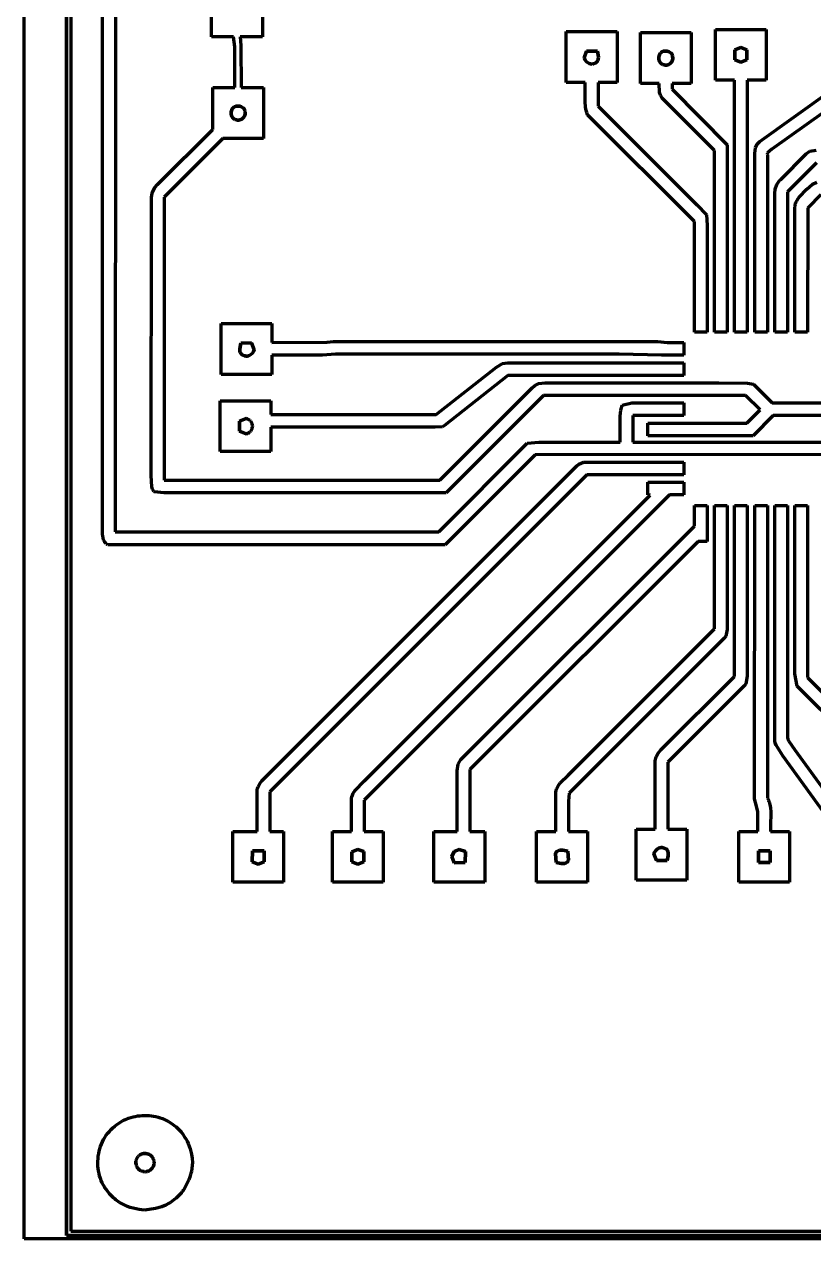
# Model space of a CAD drawing. Header units: millimetres. Extents: x 0 to 15.4, y 0 to 12.6.
# Drawn here: x 0 to 5.18, y 0 to 7.97 of the extents above; entities that cross this region are included whole.
import ezdxf

# ---------------------------------------------------------------- set-up
doc = ezdxf.new("R2010")
doc.units = ezdxf.units.MM
doc.layers.add('color#000000ff', color=7, linetype='CONTINUOUS', lineweight=100)
doc.layers.add('color#ffffffff', color=7, linetype='CONTINUOUS', lineweight=100)

msp = doc.modelspace()

# ---------------------------------------------------------------- linework, layer by layer
at = {"layer": 'color#000000ff'}
for p, q in [((0.2778, 0.0209), (0.2778, 12.5902)), ((0.3055, 12.5625), (0.3055, 0.0486)), ((0.5139, 4.6233), (0.5138, 10.5571)), ((0.5973, 10.5488), (0.5972, 4.6389)), ((1.2292, 7.8889), (1.2292, 8.2222)), ((1.5625, 8.2222), (1.5625, 7.8889)), ((3.5556, 7.9236), (3.8889, 7.9236)), ((3.5556, 7.5903), (3.5556, 7.9236)), ((3.8889, 7.9236), (3.8889, 7.5903)), ((4.0417, 7.9167), (4.375, 7.9167)), ((4.0417, 7.5833), (4.0417, 7.9167)), ((4.375, 7.9167), (4.375, 7.5833)), ((4.5347, 7.9375), (4.868, 7.9375)), ((4.5347, 7.6042), (4.5347, 7.9375)), ((4.868, 7.9375), (4.8681, 7.6042)), ((1.373, 7.8889), (1.2292, 7.8889)), ((1.3807, 7.824), (1.373, 7.8889)), ((1.382, 7.5555), (1.3807, 7.824)), ((1.5625, 7.8889), (1.4152, 7.8888)), ((1.4152, 7.8888), (1.421, 7.8316)), ((1.421, 7.8316), (1.4236, 7.5555)), ((4.7008, 7.8189), (4.662, 7.8043)), ((4.7406, 7.8047), (4.7008, 7.8189)), ((3.6888, 7.7961), (3.6721, 7.7523)), ((3.6721, 7.7523), (3.6744, 7.7462)), ((3.6744, 7.7462), (3.6805, 7.7349)), ((3.6805, 7.7349), (3.6887, 7.7252)), ((3.76, 7.7944), (3.6888, 7.7961)), ((3.7668, 7.7546), (3.76, 7.7944)), ((3.7605, 7.7286), (3.7632, 7.7338)), ((3.7632, 7.7338), (3.7658, 7.7423)), ((3.7658, 7.7423), (3.7668, 7.7546)), ((4.1627, 7.7567), (4.1624, 7.7491)), ((4.1624, 7.7491), (4.163, 7.7416)), ((4.1642, 7.7641), (4.1627, 7.7567)), ((4.163, 7.7416), (4.1647, 7.7343)), ((4.1666, 7.7712), (4.1642, 7.7641)), ((4.1647, 7.7343), (4.1674, 7.7274)), ((4.1701, 7.7778), (4.1666, 7.7712)), ((4.1722, 7.7808), (4.1701, 7.7778)), ((4.1746, 7.7836), (4.1722, 7.7808)), ((4.1773, 7.7862), (4.1746, 7.7836)), ((4.1802, 7.7885), (4.1773, 7.7862)), ((4.1834, 7.7906), (4.1802, 7.7885)), ((4.1945, 7.7945), (4.1834, 7.7906)), ((4.2065, 7.7959), (4.1945, 7.7945)), ((4.2186, 7.7949), (4.2065, 7.7959)), ((4.23, 7.7914), (4.2186, 7.7949)), ((4.2375, 7.7871), (4.23, 7.7914)), ((4.244, 7.7814), (4.2375, 7.7871)), ((4.2474, 7.7768), (4.244, 7.7814)), ((4.2501, 7.7715), (4.2474, 7.7768)), ((4.252, 7.7656), (4.2501, 7.7715)), ((4.2514, 7.7321), (4.2536, 7.7384)), ((4.2525, 7.7624), (4.252, 7.7656)), ((4.2536, 7.7589), (4.2525, 7.7624)), ((4.2547, 7.7519), (4.2536, 7.7589)), ((4.2536, 7.7384), (4.2547, 7.7451)), ((4.2547, 7.7451), (4.2547, 7.7519)), ((4.662, 7.8043), (4.6621, 7.7372)), ((4.6621, 7.7372), (4.7012, 7.7227)), ((4.7012, 7.7227), (4.7407, 7.7371)), ((4.7407, 7.7371), (4.7406, 7.8047)), ((3.6887, 7.7252), (3.6985, 7.7176)), ((3.6985, 7.7176), (3.7066, 7.7135)), ((3.7066, 7.7135), (3.7154, 7.7111)), ((3.7154, 7.7111), (3.7246, 7.7105)), ((3.7246, 7.7105), (3.7309, 7.7111)), ((3.7309, 7.7111), (3.7372, 7.7127)), ((3.7372, 7.7127), (3.7437, 7.7154)), ((3.7437, 7.7154), (3.7469, 7.7167)), ((3.7469, 7.7167), (3.7498, 7.7183)), ((3.7498, 7.7183), (3.7525, 7.72)), ((3.7525, 7.72), (3.757, 7.724)), ((3.757, 7.724), (3.7605, 7.7286)), ((4.1674, 7.7274), (4.171, 7.7212)), ((4.171, 7.7212), (4.1733, 7.7183)), ((4.1733, 7.7183), (4.1757, 7.7157)), ((4.1757, 7.7157), (4.1784, 7.7133)), ((4.1784, 7.7133), (4.1814, 7.7112)), ((4.1814, 7.7112), (4.1846, 7.7094)), ((4.1846, 7.7094), (4.188, 7.7078)), ((4.188, 7.7078), (4.1917, 7.7067)), ((4.1917, 7.7067), (4.1956, 7.7059)), ((4.1956, 7.7059), (4.1991, 7.7048)), ((4.1991, 7.7048), (4.2026, 7.7041)), ((4.2026, 7.7041), (4.2096, 7.7035)), ((4.2096, 7.7035), (4.2163, 7.704)), ((4.2163, 7.704), (4.2229, 7.7056)), ((4.2229, 7.7056), (4.229, 7.7082)), ((4.229, 7.7082), (4.2348, 7.7116)), ((4.2348, 7.7116), (4.24, 7.7158)), ((4.24, 7.7158), (4.2445, 7.7207)), ((4.2445, 7.7207), (4.2484, 7.7261)), ((4.2484, 7.7261), (4.2514, 7.7321)), ((3.6806, 7.5903), (3.5556, 7.5903)), ((3.6797, 7.4646), (3.6806, 7.5903)), ((3.8889, 7.5903), (3.7639, 7.5903)), ((3.7639, 7.5903), (3.7639, 7.4342)), ((4.1659, 7.5833), (4.0417, 7.5833)), ((4.1682, 7.5239), (4.1659, 7.5833)), ((4.375, 7.5833), (4.25, 7.5833)), ((4.25, 7.5833), (4.25, 7.5453)), ((4.6598, 7.6042), (4.5347, 7.6042)), ((4.6597, 5.9514), (4.6598, 7.6042)), ((4.8681, 7.6042), (4.743, 7.6042)), ((4.743, 7.6042), (4.743, 5.9514)), ((1.2361, 7.2814), (1.2361, 7.5556)), ((1.2361, 7.5556), (1.382, 7.5555)), ((1.4236, 7.5555), (1.5694, 7.5556)), ((1.5694, 7.5556), (1.5694, 7.2222)), ((4.1731, 7.5064), (4.1682, 7.5239)), ((4.1779, 7.4966), (4.1731, 7.5064)), ((4.1844, 7.4874), (4.1779, 7.4966)), ((4.25, 7.5453), (4.6111, 7.1806)), ((4.8247, 7.2019), (5.2859, 7.5322)), ((1.3646, 7.4168), (1.3611, 7.4102)), ((1.3668, 7.4198), (1.3646, 7.4168)), ((1.3692, 7.4226), (1.3668, 7.4198)), ((1.3718, 7.4251), (1.3692, 7.4226)), ((1.3748, 7.4275), (1.3718, 7.4251)), ((1.378, 7.4295), (1.3748, 7.4275)), ((1.3891, 7.4334), (1.378, 7.4295)), ((1.401, 7.4348), (1.3891, 7.4334)), ((1.413, 7.4338), (1.401, 7.4348)), ((1.4244, 7.4303), (1.413, 7.4338)), ((1.4319, 7.426), (1.4244, 7.4303)), ((1.4384, 7.4203), (1.4319, 7.426)), ((1.4418, 7.4157), (1.4384, 7.4203)), ((1.4445, 7.4105), (1.4418, 7.4157)), ((3.6825, 7.428), (3.6797, 7.4646)), ((3.6864, 7.4064), (3.6825, 7.428)), ((3.7639, 7.4342), (4.4122, 6.7862)), ((4.1897, 7.4816), (4.1844, 7.4874)), ((4.5278, 7.1427), (4.1897, 7.4816)), ((1.3572, 7.3958), (1.3568, 7.3882)), ((1.3568, 7.3882), (1.3575, 7.3807)), ((1.3587, 7.4032), (1.3572, 7.3958)), ((1.3575, 7.3807), (1.3591, 7.3734)), ((1.3611, 7.4102), (1.3587, 7.4032)), ((1.3591, 7.3734), (1.3617, 7.3665)), ((1.3617, 7.3665), (1.3654, 7.3602)), ((1.3654, 7.3602), (1.3676, 7.3574)), ((1.3676, 7.3574), (1.37, 7.3547)), ((1.37, 7.3547), (1.3727, 7.3523)), ((1.3727, 7.3523), (1.3756, 7.3502)), ((1.3756, 7.3502), (1.3788, 7.3484)), ((1.3788, 7.3484), (1.3822, 7.3469)), ((1.3822, 7.3469), (1.3859, 7.3457)), ((1.3859, 7.3457), (1.3898, 7.3448)), ((1.3898, 7.3448), (1.3933, 7.3437)), ((1.3933, 7.3437), (1.3968, 7.343)), ((1.3968, 7.343), (1.4003, 7.3425)), ((1.4003, 7.3425), (1.4072, 7.3425)), ((1.4072, 7.3425), (1.4139, 7.3435)), ((1.4139, 7.3435), (1.4203, 7.3456)), ((1.4203, 7.3456), (1.4263, 7.3486)), ((1.4263, 7.3486), (1.4318, 7.3524)), ((1.4318, 7.3524), (1.4368, 7.357)), ((1.4368, 7.357), (1.441, 7.3622)), ((1.441, 7.3622), (1.4445, 7.3679)), ((1.4464, 7.4046), (1.4445, 7.4105)), ((1.4445, 7.3679), (1.4471, 7.3741)), ((1.4469, 7.4015), (1.4464, 7.4046)), ((1.448, 7.3979), (1.4469, 7.4015)), ((1.4471, 7.3741), (1.4487, 7.3807)), ((1.4487, 7.3944), (1.448, 7.3979)), ((1.4493, 7.3875), (1.4487, 7.3944)), ((1.4487, 7.3807), (1.4493, 7.3875)), ((3.6901, 7.3921), (3.6864, 7.4064)), ((3.6948, 7.378), (3.6901, 7.3921)), ((4.3961, 6.6769), (3.6948, 7.378)), ((5.2445, 7.3951), (4.904, 7.1521)), ((0.8729, 6.9189), (1.2361, 7.2814)), ((1.3017, 7.2222), (0.9166, 6.8371)), ((1.5694, 7.2222), (1.3017, 7.2222)), ((4.6111, 7.1806), (4.6111, 5.9514)), ((4.796, 7.1616), (4.8079, 7.1854)), ((4.8079, 7.1854), (4.8223, 7.2002)), ((4.8223, 7.2002), (4.8247, 7.2019)), ((4.5278, 5.9514), (4.5278, 7.1427)), ((4.7916, 7.1264), (4.796, 7.1616)), ((4.7917, 5.9514), (4.7916, 7.1264)), ((4.8762, 7.1269), (4.8745, 7.12)), ((4.8745, 7.12), (4.8749, 7.1141)), ((4.8749, 7.1141), (4.8753, 7.1119)), ((4.8753, 7.1119), (4.875, 5.9514)), ((4.904, 7.1521), (4.8762, 7.1269)), ((4.9627, 6.953), (5.1298, 7.1202)), ((5.1298, 7.1202), (5.1534, 7.1381)), ((5.1534, 7.1381), (5.1946, 7.1459)), ((5.1981, 7.0628), (5.0066, 6.8714)), ((4.9367, 6.9197), (4.9551, 6.9456)), ((4.9551, 6.9456), (4.9627, 6.953)), ((0.8334, 6.8346), (0.8378, 6.8638)), ((0.8378, 6.8638), (0.8554, 6.8992)), ((0.8554, 6.8992), (0.8729, 6.9189)), ((4.9235, 6.8615), (4.9259, 6.8898)), ((4.9236, 5.9514), (4.9235, 6.8615)), ((4.9259, 6.8898), (4.9367, 6.9197)), ((5.0066, 6.8714), (5.0069, 5.9514)), ((5.0833, 6.8365), (5.1342, 6.8882)), ((5.1342, 6.8882), (5.1509, 6.9048)), ((5.1509, 6.9048), (5.1705, 6.9215)), ((5.1705, 6.9215), (5.1998, 6.9341)), ((0.8332, 5.0134), (0.8334, 6.8346)), ((0.9166, 6.8371), (0.9167, 4.9791)), ((4.4122, 6.7862), (4.4746, 6.7201)), ((5.0558, 6.7723), (5.0565, 6.7784)), ((5.0565, 6.7784), (5.0574, 6.7844)), ((5.0574, 6.7844), (5.0588, 6.7902)), ((5.0588, 6.7902), (5.0604, 6.7959)), ((5.0604, 6.7959), (5.0624, 6.8014)), ((5.0624, 6.8014), (5.0672, 6.812)), ((5.0672, 6.812), (5.073, 6.8221)), ((5.073, 6.8221), (5.0833, 6.8365)), ((5.2261, 6.8545), (5.1401, 6.7657)), ((4.4746, 6.7201), (4.4794, 6.6522)), ((5.0556, 6.766), (5.0558, 6.7723)), ((5.0556, 5.9514), (5.0556, 6.766)), ((5.1401, 6.7657), (5.1389, 5.9514)), ((4.3959, 5.9514), (4.3961, 6.6769)), ((4.4794, 6.6522), (4.4791, 5.9514)), ((1.2917, 6.0069), (1.625, 6.0069)), ((1.2917, 5.6736), (1.2917, 6.0069)), ((1.625, 6.0069), (1.625, 5.8819)), ((4.4791, 5.9514), (4.3959, 5.9514)), ((4.6111, 5.9514), (4.5278, 5.9514)), ((4.743, 5.9514), (4.6597, 5.9514)), ((4.875, 5.9514), (4.7917, 5.9514)), ((5.0069, 5.9514), (4.9236, 5.9514)), ((5.1389, 5.9514), (5.0556, 5.9514)), ((1.4208, 5.878), (1.4137, 5.8415)), ((1.4137, 5.8415), (1.4146, 5.826)), ((1.4146, 5.826), (1.4171, 5.8175)), ((1.4916, 5.8796), (1.4208, 5.878)), ((1.5084, 5.8356), (1.4916, 5.8796)), ((1.4961, 5.813), (1.5033, 5.8236)), ((1.5033, 5.8236), (1.5084, 5.8356)), ((1.625, 5.8819), (1.9861, 5.8855)), ((1.9861, 5.8855), (2.0276, 5.8888)), ((2.0276, 5.8888), (4.1536, 5.8891)), ((4.1536, 5.8891), (4.2178, 5.8834)), ((4.2178, 5.8834), (4.3264, 5.8817)), ((4.3264, 5.8817), (4.3264, 5.7986)), ((1.4171, 5.8175), (1.4198, 5.8123)), ((1.4198, 5.8123), (1.4233, 5.8077)), ((1.4233, 5.8077), (1.4277, 5.8037)), ((1.4277, 5.8037), (1.4304, 5.8019)), ((1.4304, 5.8019), (1.4333, 5.8003)), ((1.4333, 5.8003), (1.4365, 5.799)), ((1.4365, 5.799), (1.4429, 5.7962)), ((1.4429, 5.7962), (1.4492, 5.7945)), ((1.4492, 5.7945), (1.4555, 5.7938)), ((1.4555, 5.7938), (1.4617, 5.7939)), ((1.4617, 5.7939), (1.4707, 5.7957)), ((1.4707, 5.7957), (1.4792, 5.7993)), ((1.4792, 5.7993), (1.487, 5.8043)), ((1.487, 5.8043), (1.4961, 5.813)), ((1.9558, 5.7998), (1.625, 5.7986)), ((1.625, 5.7986), (1.625, 5.6736)), ((2.0419, 5.8053), (1.9558, 5.7998)), ((3.9027, 5.8055), (2.0419, 5.8053)), ((3.0985, 5.7206), (3.1371, 5.7442)), ((3.1371, 5.7442), (3.1728, 5.7503)), ((3.1728, 5.7503), (3.179, 5.75)), ((3.179, 5.75), (4.3264, 5.75)), ((4.1802, 5.799), (3.9027, 5.8055)), ((4.3264, 5.7986), (4.1802, 5.799)), ((4.3264, 5.75), (4.3264, 5.6667)), ((1.625, 5.6736), (1.2917, 5.6736)), ((2.7029, 5.4093), (3.0985, 5.7206)), ((3.1721, 5.6667), (2.756, 5.3374)), ((4.3264, 5.6667), (3.1721, 5.6667)), ((2.7257, 4.9792), (3.3321, 5.5858)), ((3.3321, 5.5858), (3.3491, 5.6009)), ((3.3491, 5.6009), (3.3751, 5.6131)), ((3.3751, 5.6131), (3.4168, 5.6181)), ((3.4168, 5.6181), (4.5563, 5.618)), ((4.5563, 5.618), (4.7444, 5.6158)), ((4.7444, 5.6158), (4.7833, 5.6103)), ((4.7833, 5.6103), (4.9064, 5.4861)), ((3.4064, 5.535), (2.7672, 4.8958)), ((4.7325, 5.535), (3.4064, 5.535)), ((4.8267, 5.4411), (4.7325, 5.535)), ((1.2848, 5.5), (1.618, 5.5001)), ((1.2848, 5.1667), (1.2848, 5.5)), ((1.618, 5.5001), (1.618, 5.4097)), ((3.9092, 5.3972), (3.9115, 5.4221)), ((3.9115, 5.4221), (3.9141, 5.4386)), ((3.9141, 5.4386), (3.9177, 5.4549)), ((3.9177, 5.4549), (3.9225, 5.471)), ((3.9225, 5.471), (3.9848, 5.4861)), ((3.9848, 5.4861), (4.3264, 5.4861)), ((4.3264, 5.4861), (4.3264, 5.4028)), ((4.7396, 5.3542), (4.8267, 5.4411)), ((4.9064, 5.4861), (5.7083, 5.4861)), ((1.4122, 5.3668), (1.4121, 5.3)), ((1.4562, 5.3834), (1.4122, 5.3668)), ((1.4616, 5.382), (1.4562, 5.3834)), ((1.4666, 5.3802), (1.4616, 5.382)), ((1.4712, 5.3779), (1.4666, 5.3802)), ((1.4754, 5.3753), (1.4712, 5.3779)), ((1.4792, 5.3723), (1.4754, 5.3753)), ((1.4826, 5.3691), (1.4792, 5.3723)), ((1.4857, 5.3655), (1.4826, 5.3691)), ((1.4884, 5.3617), (1.4857, 5.3655)), ((1.4907, 5.3577), (1.4884, 5.3617)), ((1.4926, 5.3535), (1.4907, 5.3577)), ((1.4941, 5.3492), (1.4926, 5.3535)), ((1.4953, 5.3447), (1.4941, 5.3492)), ((1.496, 5.3402), (1.4953, 5.3447)), ((1.618, 5.4097), (2.7029, 5.4093)), ((3.9088, 5.3384), (3.9092, 5.3972)), ((4.3264, 5.4028), (3.993, 5.4028)), ((3.993, 5.4028), (3.993, 5.2291)), ((4.0903, 5.3541), (4.7396, 5.3542)), ((4.0903, 5.2709), (4.0903, 5.3541)), ((4.9129, 5.4028), (4.7811, 5.2708)), ((5.7083, 5.4028), (4.9129, 5.4028)), ((1.4121, 5.3), (1.4561, 5.2833)), ((1.4561, 5.2833), (1.4614, 5.2846)), ((1.4614, 5.2846), (1.4664, 5.2865)), ((1.4664, 5.2865), (1.471, 5.2887)), ((1.471, 5.2887), (1.4753, 5.2913)), ((1.4753, 5.2913), (1.4791, 5.2943)), ((1.4791, 5.2943), (1.4825, 5.2975)), ((1.4825, 5.2975), (1.4856, 5.3011)), ((1.4856, 5.3011), (1.4883, 5.3049)), ((1.4883, 5.3049), (1.4906, 5.3089)), ((1.4906, 5.3089), (1.4925, 5.3131)), ((1.4925, 5.3131), (1.4941, 5.3174)), ((1.4941, 5.3174), (1.4952, 5.3219)), ((1.4952, 5.3219), (1.496, 5.3264)), ((1.4964, 5.3356), (1.496, 5.3402)), ((1.496, 5.3264), (1.4964, 5.331)), ((1.4964, 5.331), (1.4964, 5.3356)), ((2.6953, 5.3261), (1.618, 5.3264)), ((1.618, 5.3264), (1.618, 5.1667)), ((2.7428, 5.3299), (2.6953, 5.3261)), ((2.756, 5.3374), (2.7428, 5.3299)), ((3.9097, 5.2291), (3.9088, 5.3384)), ((4.7811, 5.2708), (4.0903, 5.2709)), ((2.7186, 4.6389), (3.2998, 5.2215)), ((3.2998, 5.2215), (3.3747, 5.2294)), ((3.3747, 5.2294), (3.9097, 5.2291)), ((3.993, 5.2291), (5.2675, 5.2292)), ((1.618, 5.1667), (1.2848, 5.1667)), ((3.3509, 5.1462), (2.7603, 4.5556)), ((5.3014, 5.147), (3.3509, 5.1462)), ((1.6163, 3.0646), (3.6239, 5.0722)), ((3.6239, 5.0722), (3.6376, 5.0847)), ((3.6376, 5.0847), (3.6693, 5.0962)), ((3.6693, 5.0962), (3.6931, 5.0973)), ((3.6931, 5.0973), (4.3264, 5.0972)), ((4.3264, 5.0972), (4.3264, 5.0139)), ((0.8333, 5.0095), (0.8332, 5.0134)), ((0.8357, 4.9356), (0.8333, 5.0095)), ((0.9167, 4.9791), (2.7257, 4.9792)), ((3.6907, 5.0139), (1.6111, 2.9344)), ((4.3264, 5.0139), (3.6907, 5.0139)), ((4.0902, 4.8826), (4.0903, 4.9653)), ((4.0903, 4.9653), (4.3264, 4.9653)), ((4.3264, 4.9653), (4.3264, 4.882)), ((0.8403, 4.921), (0.8357, 4.9356)), ((0.8457, 4.9106), (0.8403, 4.921)), ((0.8504, 4.904), (0.8457, 4.9106)), ((0.8546, 4.9016), (0.8504, 4.904)), ((0.9169, 4.8956), (0.8546, 4.9016)), ((2.7672, 4.8958), (0.9169, 4.8956)), ((4.2324, 4.8819), (2.2292, 2.8787)), ((2.2311, 3.0053), (4.1071, 4.8812)), ((4.1071, 4.8812), (4.0902, 4.8826)), ((4.3264, 4.882), (4.2324, 4.8819)), ((4.3958, 4.6771), (4.3959, 4.8125)), ((4.3959, 4.8125), (4.4791, 4.8125)), ((4.4791, 4.8125), (4.4791, 4.5762)), ((4.5278, 4.8125), (4.6111, 4.8125)), ((4.5278, 4.0036), (4.5278, 4.8125)), ((4.6111, 4.8125), (4.6112, 3.9983)), ((4.6597, 4.8125), (4.743, 4.8125)), ((4.6597, 3.6908), (4.6597, 4.8125)), ((4.743, 4.8125), (4.7431, 3.6932)), ((4.7915, 2.9024), (4.7917, 4.8125)), ((4.7917, 4.8125), (4.875, 4.8125)), ((4.875, 4.8125), (4.8757, 2.8912)), ((4.9236, 4.8125), (5.0069, 4.8125)), ((4.9236, 3.2753), (4.9236, 4.8125)), ((5.0069, 4.8125), (5.0068, 3.3051)), ((5.0553, 3.7072), (5.0556, 4.8125)), ((5.0556, 4.8125), (5.1389, 4.8125)), ((5.1389, 4.8125), (5.1389, 3.6842)), ((0.5972, 4.6389), (2.7186, 4.6389)), ((2.8724, 3.154), (4.3958, 4.6771)), ((0.5146, 4.6133), (0.5139, 4.6233)), ((0.5202, 4.5885), (0.5146, 4.6133)), ((0.5262, 4.5753), (0.5202, 4.5885)), ((0.5321, 4.5668), (0.5262, 4.5753)), ((0.5367, 4.5621), (0.5321, 4.5668)), ((0.5419, 4.5583), (0.5367, 4.5621)), ((0.5448, 4.5567), (0.5419, 4.5583)), ((0.5478, 4.5555), (0.5448, 4.5567)), ((0.551, 4.5546), (0.5478, 4.5555)), ((0.5543, 4.554), (0.551, 4.5546)), ((0.5578, 4.5538), (0.5543, 4.554)), ((0.5614, 4.5539), (0.5578, 4.5538)), ((0.5653, 4.5545), (0.5614, 4.5539)), ((0.5693, 4.5554), (0.5653, 4.5545)), ((2.7603, 4.5556), (0.5693, 4.5554)), ((4.4205, 4.5768), (2.9233, 3.0797)), ((4.4791, 4.5762), (4.4205, 4.5768)), ((3.5675, 3.0436), (4.5278, 4.0036)), ((4.6112, 3.9983), (4.6024, 3.9553)), ((4.589, 3.94), (3.5744, 2.924)), ((4.6024, 3.9553), (4.589, 3.94)), ((4.1787, 3.2108), (4.6597, 3.6908)), ((4.7431, 3.6932), (4.733, 3.6419)), ((5.0698, 3.628), (5.0553, 3.7072)), ((5.1389, 3.6842), (6.1286, 2.6944)), ((4.72, 3.6265), (4.2222, 3.1288)), ((4.722, 3.6282), (4.72, 3.6265)), ((4.733, 3.6419), (4.722, 3.6282)), ((6.0628, 2.6353), (5.0698, 3.628)), ((4.9242, 3.2669), (4.9236, 3.2753)), ((5.0068, 3.3051), (5.0064, 3.2972)), ((5.0064, 3.2972), (5.0069, 3.2897)), ((5.0069, 3.2897), (5.0094, 3.2789)), ((5.0094, 3.2789), (5.0151, 3.2653)), ((4.1586, 3.1876), (4.1759, 3.2082)), ((4.1759, 3.2082), (4.1787, 3.2108)), ((4.9264, 3.2548), (4.9242, 3.2669)), ((4.9316, 3.2393), (4.9264, 3.2548)), ((4.9758, 3.1689), (4.9316, 3.2393)), ((5.0151, 3.2653), (5.0544, 3.2095)), ((5.0544, 3.2095), (5.3527, 2.7997)), ((2.8402, 3.0701), (2.8471, 3.114)), ((2.8471, 3.114), (2.8638, 3.1446)), ((2.8638, 3.1446), (2.8724, 3.154)), ((4.1386, 3.1107), (4.1395, 3.1377)), ((4.1389, 2.6875), (4.1386, 3.1107)), ((4.1395, 3.1377), (4.1463, 3.1637)), ((4.1463, 3.1637), (4.1586, 3.1876)), ((4.2222, 3.1288), (4.2222, 2.6875)), ((5.252, 2.7885), (4.9758, 3.1689)), ((1.5575, 3.0055), (1.6163, 3.0646)), ((2.8403, 2.6736), (2.8402, 3.0701)), ((2.9233, 3.0797), (2.9236, 2.6736)), ((3.516, 2.9919), (3.5675, 3.0436)), ((1.5285, 2.9456), (1.5306, 2.9562)), ((1.5306, 2.9562), (1.5337, 2.9662)), ((1.5337, 2.9662), (1.5377, 2.9757)), ((1.5377, 2.9757), (1.5452, 2.989)), ((1.5452, 2.989), (1.5575, 3.0055)), ((2.169, 2.9406), (2.2311, 3.0053)), ((3.4887, 2.9416), (3.4915, 2.951)), ((3.4915, 2.951), (3.4951, 2.9599)), ((3.4951, 2.9599), (3.5019, 2.9725)), ((3.5019, 2.9725), (3.516, 2.9919)), ((1.5278, 2.6735), (1.5285, 2.9456)), ((1.6111, 2.9344), (1.6111, 2.6736)), ((2.1459, 2.6736), (2.1466, 2.8912)), ((2.1466, 2.8912), (2.1489, 2.9012)), ((2.1489, 2.9012), (2.1521, 2.9107)), ((2.1521, 2.9107), (2.1583, 2.9241)), ((2.1583, 2.9241), (2.169, 2.9406)), ((2.2292, 2.8787), (2.2291, 2.6736)), ((3.4861, 2.6736), (3.4869, 2.9317)), ((3.4869, 2.9317), (3.4887, 2.9416)), ((3.5696, 2.8731), (3.5694, 2.6736)), ((3.5744, 2.924), (3.5696, 2.8731)), ((4.7912, 2.8985), (4.7915, 2.9024)), ((4.7915, 2.8868), (4.7912, 2.8985)), ((4.796, 2.8642), (4.7915, 2.8868)), ((4.8757, 2.8912), (4.8794, 2.8843)), ((4.8794, 2.8843), (4.8826, 2.8773)), ((4.8826, 2.8773), (4.8854, 2.8703)), ((4.8854, 2.8703), (4.8879, 2.8631)), ((4.8123, 2.8045), (4.796, 2.8642)), ((4.8125, 2.7927), (4.8123, 2.8045)), ((4.8124, 2.6735), (4.8125, 2.7927)), ((4.8879, 2.8631), (4.89, 2.8559)), ((4.89, 2.8559), (4.8933, 2.8413)), ((4.8933, 2.8413), (4.8955, 2.8264)), ((4.8971, 2.8038), (4.8946, 2.7038)), ((4.8955, 2.8264), (4.8971, 2.8038)), ((1.3681, 2.3403), (1.3681, 2.6736)), ((1.3681, 2.6736), (1.5278, 2.6735)), ((1.6111, 2.6736), (1.7014, 2.6736)), ((1.7014, 2.6736), (1.7014, 2.3403)), ((2.0209, 2.3403), (2.0209, 2.6736)), ((2.0209, 2.6736), (2.1459, 2.6736)), ((2.2291, 2.6736), (2.3541, 2.6736)), ((2.3541, 2.6736), (2.3541, 2.3403)), ((2.6875, 2.3403), (2.6875, 2.6736)), ((2.6875, 2.6736), (2.8403, 2.6736)), ((2.9236, 2.6736), (3.0208, 2.6736)), ((3.0208, 2.6736), (3.0208, 2.3403)), ((3.3611, 2.3403), (3.3611, 2.6736)), ((3.3611, 2.6736), (3.4861, 2.6736)), ((3.5694, 2.6736), (3.6944, 2.6736)), ((3.6944, 2.6736), (3.6944, 2.3403)), ((4.0139, 2.3542), (4.0139, 2.6875)), ((4.0139, 2.6875), (4.1389, 2.6875)), ((4.2222, 2.6875), (4.3472, 2.6875)), ((4.3472, 2.6875), (4.3472, 2.3542)), ((4.6875, 2.3403), (4.6875, 2.6736)), ((4.6875, 2.6736), (4.8124, 2.6735)), ((4.8946, 2.7038), (4.8957, 2.6736)), ((4.8957, 2.6736), (5.0208, 2.6736)), ((5.0208, 2.6736), (5.0208, 2.3403)), ((2.1872, 2.555), (2.1482, 2.5405)), ((2.2268, 2.5407), (2.1872, 2.555)), ((2.8535, 2.5552), (2.8193, 2.5418)), ((2.8935, 2.5407), (2.8535, 2.5552)), ((3.5329, 2.5511), (3.5113, 2.5503)), ((3.5655, 2.5443), (3.5329, 2.5511)), ((4.1512, 2.5564), (4.1425, 2.5477)), ((4.1614, 2.5628), (4.1512, 2.5564)), ((4.1698, 2.5659), (4.1614, 2.5628)), ((4.1787, 2.5673), (4.1698, 2.5659)), ((4.1849, 2.5672), (4.1787, 2.5673)), ((4.1912, 2.5662), (4.1849, 2.5672)), ((4.1975, 2.5643), (4.1912, 2.5662)), ((4.2007, 2.563), (4.1975, 2.5643)), ((4.2041, 2.5617), (4.2007, 2.563)), ((4.2071, 2.5602), (4.2041, 2.5617)), ((4.2099, 2.5586), (4.2071, 2.5602)), ((4.2123, 2.5567), (4.2099, 2.5586)), ((4.2166, 2.5524), (4.2123, 2.5567)), ((4.2198, 2.5475), (4.2166, 2.5524)), ((1.4963, 2.5455), (1.4954, 2.4734)), ((1.4954, 2.4734), (1.5342, 2.4589)), ((1.5732, 2.5454), (1.4963, 2.5455)), ((1.5342, 2.4589), (1.574, 2.4731)), ((1.574, 2.4731), (1.5732, 2.5454)), ((2.1482, 2.5405), (2.1483, 2.473)), ((2.1483, 2.473), (2.188, 2.4589)), ((2.188, 2.4589), (2.2268, 2.4734)), ((2.2268, 2.4734), (2.2268, 2.5407)), ((2.8193, 2.5418), (2.8059, 2.5078)), ((2.8059, 2.5078), (2.8204, 2.4676)), ((2.8926, 2.4685), (2.8935, 2.5407)), ((3.49, 2.5378), (3.4853, 2.5263)), ((3.4853, 2.5263), (3.4902, 2.4694)), ((3.4944, 2.542), (3.49, 2.5378)), ((3.5014, 2.5466), (3.4944, 2.542)), ((3.5113, 2.5503), (3.5014, 2.5466)), ((3.5545, 2.4676), (3.5614, 2.4722)), ((3.5614, 2.4722), (3.5658, 2.4764)), ((3.5697, 2.4856), (3.5655, 2.5443)), ((3.5658, 2.4764), (3.5697, 2.4856)), ((4.1355, 2.5372), (4.1305, 2.5254)), ((4.1305, 2.5254), (4.1471, 2.4817)), ((4.1425, 2.5477), (4.1355, 2.5372)), ((4.1471, 2.4817), (4.2182, 2.4832)), ((4.2182, 2.4832), (4.2247, 2.514)), ((4.2223, 2.5421), (4.2198, 2.5475)), ((4.2245, 2.5333), (4.2223, 2.5421)), ((4.2247, 2.514), (4.2245, 2.5333)), ((4.8157, 2.5454), (4.8157, 2.4685)), ((4.8927, 2.5454), (4.8157, 2.5454)), ((4.8927, 2.4684), (4.8927, 2.5454)), ((2.8204, 2.4676), (2.8926, 2.4685)), ((3.4902, 2.4694), (3.5229, 2.4629)), ((3.5229, 2.4629), (3.5445, 2.4638)), ((3.5445, 2.4638), (3.5545, 2.4676)), ((4.8157, 2.4685), (4.8927, 2.4684)), ((1.7014, 2.3403), (1.3681, 2.3403)), ((2.3541, 2.3403), (2.0209, 2.3403)), ((3.0208, 2.3403), (2.6875, 2.3403)), ((3.6944, 2.3403), (3.3611, 2.3403)), ((4.3472, 2.3542), (4.0139, 2.3542)), ((5.0208, 2.3403), (4.6875, 2.3403)), ((0.6989, 0.7958), (0.7134, 0.7998)), ((0.7134, 0.7998), (0.7281, 0.8031)), ((0.7281, 0.8031), (0.743, 0.8057)), ((0.743, 0.8057), (0.758, 0.8076)), ((0.758, 0.8076), (0.773, 0.8088)), ((0.773, 0.8088), (0.7881, 0.8093)), ((0.7881, 0.8093), (0.8033, 0.8091)), ((0.8033, 0.8091), (0.8184, 0.8082)), ((0.8184, 0.8082), (0.8334, 0.8066)), ((0.8334, 0.8066), (0.8483, 0.8043)), ((0.8483, 0.8043), (0.8631, 0.8013)), ((0.8631, 0.8013), (0.8777, 0.7977)), ((0.8777, 0.7977), (0.8922, 0.7933)), ((0.5691, 0.7165), (0.5811, 0.7278)), ((0.5811, 0.7278), (0.5939, 0.7385)), ((0.5939, 0.7385), (0.6056, 0.7481)), ((0.6056, 0.7481), (0.6177, 0.757)), ((0.6177, 0.757), (0.6304, 0.7652)), ((0.6304, 0.7652), (0.6434, 0.7727)), ((0.6434, 0.7727), (0.6568, 0.7795)), ((0.6568, 0.7795), (0.6705, 0.7857)), ((0.6705, 0.7857), (0.6846, 0.7911)), ((0.6846, 0.7911), (0.6989, 0.7958)), ((0.8922, 0.7933), (0.9063, 0.7882)), ((0.9063, 0.7882), (0.9202, 0.7825)), ((0.9202, 0.7825), (0.9338, 0.776)), ((0.9338, 0.776), (0.947, 0.7688)), ((0.947, 0.7688), (0.9598, 0.761)), ((0.9598, 0.761), (0.9723, 0.7524)), ((0.9723, 0.7524), (0.9842, 0.7432)), ((0.9842, 0.7432), (0.9956, 0.7333)), ((0.9956, 0.7333), (1.0026, 0.7272)), ((1.0026, 0.7272), (1.0094, 0.721)), ((1.0094, 0.721), (1.0159, 0.7145)), ((0.5133, 0.6363), (0.5206, 0.6509)), ((0.5206, 0.6509), (0.5288, 0.6651)), ((0.5288, 0.6651), (0.5377, 0.6787)), ((0.5377, 0.6787), (0.5474, 0.6919)), ((0.5474, 0.6919), (0.5579, 0.7045)), ((0.5579, 0.7045), (0.5691, 0.7165)), ((1.0159, 0.7145), (1.0282, 0.701)), ((1.0282, 0.701), (1.0395, 0.6868)), ((1.0395, 0.6868), (1.0498, 0.6719)), ((1.0498, 0.6719), (1.0593, 0.6564)), ((1.0593, 0.6564), (1.0677, 0.6404)), ((1.0677, 0.6404), (1.0753, 0.6239)), ((0.4856, 0.5425), (0.4882, 0.5587)), ((0.4882, 0.5587), (0.4916, 0.5747)), ((0.4916, 0.5747), (0.4958, 0.5905)), ((0.4958, 0.5905), (0.5008, 0.6061)), ((0.5008, 0.6061), (0.5067, 0.6214)), ((0.5067, 0.6214), (0.5133, 0.6363)), ((0.782, 0.5592), (0.774, 0.5575)), ((0.7901, 0.5597), (0.782, 0.5592)), ((0.7982, 0.5593), (0.7901, 0.5597)), ((0.8063, 0.5578), (0.7982, 0.5593)), ((1.0753, 0.6239), (1.082, 0.607)), ((1.082, 0.607), (1.0877, 0.5897)), ((1.0877, 0.5897), (1.0926, 0.5721)), ((1.0926, 0.5721), (1.0966, 0.5543)), ((0.4826, 0.4934), (0.4828, 0.5098)), ((0.4832, 0.4771), (0.4826, 0.4934)), ((0.4828, 0.5098), (0.4837, 0.5262)), ((0.4837, 0.5262), (0.4856, 0.5425)), ((0.7324, 0.5043), (0.7323, 0.4996)), ((0.7323, 0.4996), (0.7326, 0.495)), ((0.7328, 0.509), (0.7324, 0.5043)), ((0.7326, 0.495), (0.7332, 0.4903)), ((0.7335, 0.5136), (0.7328, 0.509)), ((0.7332, 0.4903), (0.7341, 0.4857)), ((0.7345, 0.5181), (0.7335, 0.5136)), ((0.7341, 0.4857), (0.7353, 0.4812)), ((0.7359, 0.5226), (0.7345, 0.5181)), ((0.7353, 0.4812), (0.7369, 0.4768)), ((0.7377, 0.5268), (0.7359, 0.5226)), ((0.7398, 0.531), (0.7377, 0.5268)), ((0.7423, 0.5349), (0.7398, 0.531)), ((0.7451, 0.5386), (0.7423, 0.5349)), ((0.7483, 0.5421), (0.7451, 0.5386)), ((0.7518, 0.5453), (0.7483, 0.5421)), ((0.7558, 0.5483), (0.7518, 0.5453)), ((0.7592, 0.5507), (0.7558, 0.5483)), ((0.7627, 0.5528), (0.7592, 0.5507)), ((0.7664, 0.5547), (0.7627, 0.5528)), ((0.774, 0.5575), (0.7664, 0.5547)), ((0.8141, 0.5553), (0.8063, 0.5578)), ((0.8215, 0.5519), (0.8141, 0.5553)), ((0.8283, 0.5476), (0.8215, 0.5519)), ((0.8345, 0.5424), (0.8283, 0.5476)), ((0.8398, 0.5364), (0.8345, 0.5424)), ((0.8421, 0.5332), (0.8398, 0.5364)), ((0.8442, 0.5297), (0.8421, 0.5332)), ((0.8459, 0.526), (0.8442, 0.5297)), ((0.8474, 0.5221), (0.8459, 0.526)), ((0.847, 0.4767), (0.8498, 0.4846)), ((0.8486, 0.5181), (0.8474, 0.5221)), ((0.8494, 0.5139), (0.8486, 0.5181)), ((0.8506, 0.5096), (0.8494, 0.5139)), ((0.8498, 0.4846), (0.8508, 0.4886)), ((0.8513, 0.5054), (0.8506, 0.5096)), ((0.8508, 0.4886), (0.8514, 0.4927)), ((0.8517, 0.5011), (0.8513, 0.5054)), ((0.8514, 0.4927), (0.8517, 0.4969)), ((0.8517, 0.4969), (0.8517, 0.5011)), ((1.0966, 0.5543), (1.101, 0.5272)), ((1.1019, 0.4804), (1.0994, 0.4611)), ((1.101, 0.5272), (1.1034, 0.4999)), ((1.1034, 0.4999), (1.1019, 0.4804)), ((0.4847, 0.4608), (0.4832, 0.4771)), ((0.487, 0.4446), (0.4847, 0.4608)), ((0.4902, 0.4285), (0.487, 0.4446)), ((0.4942, 0.4127), (0.4902, 0.4285)), ((0.4991, 0.3971), (0.4942, 0.4127)), ((0.7369, 0.4768), (0.7387, 0.4725)), ((0.7387, 0.4725), (0.7409, 0.4684)), ((0.7409, 0.4684), (0.7433, 0.4645)), ((0.7433, 0.4645), (0.746, 0.4608)), ((0.746, 0.4608), (0.749, 0.4573)), ((0.749, 0.4573), (0.7523, 0.4541)), ((0.7523, 0.4541), (0.7559, 0.4512)), ((0.7559, 0.4512), (0.7598, 0.4487)), ((0.7598, 0.4487), (0.7639, 0.4465)), ((0.7639, 0.4465), (0.7683, 0.4446)), ((0.7683, 0.4446), (0.773, 0.4432)), ((0.773, 0.4432), (0.7779, 0.4422)), ((0.7779, 0.4422), (0.7821, 0.4411)), ((0.7821, 0.4411), (0.7864, 0.4403)), ((0.7864, 0.4403), (0.7906, 0.44)), ((0.7906, 0.44), (0.7949, 0.44)), ((0.7949, 0.44), (0.7991, 0.4403)), ((0.7991, 0.4403), (0.8032, 0.4409)), ((0.8032, 0.4409), (0.8072, 0.4419)), ((0.8072, 0.4419), (0.8112, 0.4432)), ((0.8112, 0.4432), (0.8188, 0.4466)), ((0.8188, 0.4466), (0.826, 0.451)), ((0.826, 0.451), (0.8325, 0.4564)), ((0.8325, 0.4564), (0.8382, 0.4625)), ((0.8382, 0.4625), (0.8431, 0.4693)), ((0.8431, 0.4693), (0.847, 0.4767)), ((1.0858, 0.4041), (1.0792, 0.3858)), ((1.0914, 0.4228), (1.0858, 0.4041)), ((1.0959, 0.4418), (1.0914, 0.4228)), ((1.0994, 0.4611), (1.0959, 0.4418)), ((0.5048, 0.3818), (0.4991, 0.3971)), ((0.5113, 0.3668), (0.5048, 0.3818)), ((0.5188, 0.3522), (0.5113, 0.3668)), ((0.527, 0.338), (0.5188, 0.3522)), ((0.5362, 0.3243), (0.527, 0.338)), ((0.5462, 0.3111), (0.5362, 0.3243)), ((1.0479, 0.3255), (1.0424, 0.3175)), ((1.0532, 0.3337), (1.0479, 0.3255)), ((1.0629, 0.3505), (1.0532, 0.3337)), ((1.0715, 0.3679), (1.0629, 0.3505)), ((1.0792, 0.3858), (1.0715, 0.3679)), ((0.5522, 0.3031), (0.5462, 0.3111)), ((0.5584, 0.2954), (0.5522, 0.3031)), ((0.5649, 0.288), (0.5584, 0.2954)), ((0.5717, 0.2809), (0.5649, 0.288)), ((0.5786, 0.274), (0.5717, 0.2809)), ((0.5858, 0.2674), (0.5786, 0.274)), ((0.5932, 0.2611), (0.5858, 0.2674)), ((0.6008, 0.255), (0.5932, 0.2611)), ((0.6086, 0.2492), (0.6008, 0.255)), ((0.6166, 0.2437), (0.6086, 0.2492)), ((0.6248, 0.2384), (0.6166, 0.2437)), ((0.9701, 0.2458), (0.9586, 0.2376)), ((0.9812, 0.2548), (0.9701, 0.2458)), ((0.989, 0.2609), (0.9812, 0.2548)), ((0.9966, 0.2672), (0.989, 0.2609)), ((1.0039, 0.2737), (0.9966, 0.2672)), ((1.011, 0.2805), (1.0039, 0.2737)), ((1.0178, 0.2875), (1.011, 0.2805)), ((1.0244, 0.2947), (1.0178, 0.2875)), ((1.0306, 0.3021), (1.0244, 0.2947)), ((1.0367, 0.3097), (1.0306, 0.3021)), ((1.0424, 0.3175), (1.0367, 0.3097)), ((0.6416, 0.2287), (0.6248, 0.2384)), ((0.6591, 0.2201), (0.6416, 0.2287)), ((0.677, 0.2125), (0.6591, 0.2201)), ((0.6954, 0.2059), (0.677, 0.2125)), ((0.7142, 0.2003), (0.6954, 0.2059)), ((0.7333, 0.1958), (0.7142, 0.2003)), ((0.7526, 0.1923), (0.7333, 0.1958)), ((0.7721, 0.1898), (0.7526, 0.1923)), ((0.7917, 0.1882), (0.7721, 0.1898)), ((0.8612, 0.1991), (0.7917, 0.1882)), ((0.902, 0.2103), (0.8612, 0.1991)), ((0.928, 0.2207), (0.902, 0.2103)), ((0.9466, 0.2303), (0.928, 0.2207)), ((0.9586, 0.2376), (0.9466, 0.2303)), ((15.375, 0.0209), (0.2778, 0.0209)), ((0.3055, 0.0486), (15.3473, 0.0486))]:
    msp.add_line(p, q, dxfattribs=at)
at = {"layer": 'color#ffffffff'}
for p, q in [((0, 0), (0, 12.6111)), ((0.2778, 12.5902), (0.2778, 0.0209)), ((4.662, 7.8043), (4.7008, 7.8189)), ((4.7008, 7.8189), (4.7406, 7.8047)), ((3.6721, 7.7523), (3.6888, 7.7961)), ((3.6744, 7.7462), (3.6721, 7.7523)), ((3.6805, 7.7349), (3.6744, 7.7462)), ((3.6887, 7.7252), (3.6805, 7.7349)), ((3.6888, 7.7961), (3.76, 7.7944)), ((3.76, 7.7944), (3.7668, 7.7546)), ((3.7632, 7.7338), (3.7605, 7.7286)), ((3.7658, 7.7423), (3.7632, 7.7338)), ((3.7668, 7.7546), (3.7658, 7.7423)), ((4.1624, 7.7491), (4.1627, 7.7567)), ((4.163, 7.7416), (4.1624, 7.7491)), ((4.1627, 7.7567), (4.1642, 7.7641)), ((4.1647, 7.7343), (4.163, 7.7416)), ((4.1642, 7.7641), (4.1666, 7.7712)), ((4.1674, 7.7274), (4.1647, 7.7343)), ((4.1666, 7.7712), (4.1701, 7.7778)), ((4.1701, 7.7778), (4.1722, 7.7808)), ((4.1722, 7.7808), (4.1746, 7.7836)), ((4.1746, 7.7836), (4.1773, 7.7862)), ((4.1773, 7.7862), (4.1802, 7.7885)), ((4.1802, 7.7885), (4.1834, 7.7906)), ((4.1834, 7.7906), (4.1945, 7.7945)), ((4.1945, 7.7945), (4.2065, 7.7959)), ((4.2065, 7.7959), (4.2186, 7.7949)), ((4.2186, 7.7949), (4.23, 7.7914)), ((4.23, 7.7914), (4.2375, 7.7871)), ((4.2375, 7.7871), (4.244, 7.7814)), ((4.244, 7.7814), (4.2474, 7.7768)), ((4.2474, 7.7768), (4.2501, 7.7715)), ((4.2501, 7.7715), (4.252, 7.7656)), ((4.2536, 7.7384), (4.2514, 7.7321)), ((4.252, 7.7656), (4.2525, 7.7624)), ((4.2525, 7.7624), (4.2536, 7.7589)), ((4.2536, 7.7589), (4.2547, 7.7519)), ((4.2547, 7.7451), (4.2536, 7.7384)), ((4.2547, 7.7519), (4.2547, 7.7451)), ((4.6621, 7.7372), (4.662, 7.8043)), ((4.7012, 7.7227), (4.6621, 7.7372)), ((4.7407, 7.7371), (4.7012, 7.7227)), ((4.7406, 7.8047), (4.7407, 7.7371)), ((3.6985, 7.7176), (3.6887, 7.7252)), ((3.7066, 7.7135), (3.6985, 7.7176)), ((3.7154, 7.7111), (3.7066, 7.7135)), ((3.7246, 7.7105), (3.7154, 7.7111)), ((3.7309, 7.7111), (3.7246, 7.7105)), ((3.7372, 7.7127), (3.7309, 7.7111)), ((3.7437, 7.7154), (3.7372, 7.7127)), ((3.7469, 7.7167), (3.7437, 7.7154)), ((3.7498, 7.7183), (3.7469, 7.7167)), ((3.7525, 7.72), (3.7498, 7.7183)), ((3.757, 7.724), (3.7525, 7.72)), ((3.7605, 7.7286), (3.757, 7.724)), ((4.171, 7.7212), (4.1674, 7.7274)), ((4.1733, 7.7183), (4.171, 7.7212)), ((4.1757, 7.7157), (4.1733, 7.7183)), ((4.1784, 7.7133), (4.1757, 7.7157)), ((4.1814, 7.7112), (4.1784, 7.7133)), ((4.1846, 7.7094), (4.1814, 7.7112)), ((4.188, 7.7078), (4.1846, 7.7094)), ((4.1917, 7.7067), (4.188, 7.7078)), ((4.1956, 7.7059), (4.1917, 7.7067)), ((4.1991, 7.7048), (4.1956, 7.7059)), ((4.2026, 7.7041), (4.1991, 7.7048)), ((4.2096, 7.7035), (4.2026, 7.7041)), ((4.2163, 7.704), (4.2096, 7.7035)), ((4.2229, 7.7056), (4.2163, 7.704)), ((4.229, 7.7082), (4.2229, 7.7056)), ((4.2348, 7.7116), (4.229, 7.7082)), ((4.24, 7.7158), (4.2348, 7.7116)), ((4.2445, 7.7207), (4.24, 7.7158)), ((4.2484, 7.7261), (4.2445, 7.7207)), ((4.2514, 7.7321), (4.2484, 7.7261)), ((1.3611, 7.4102), (1.3646, 7.4168)), ((1.3646, 7.4168), (1.3668, 7.4198)), ((1.3668, 7.4198), (1.3692, 7.4226)), ((1.3692, 7.4226), (1.3718, 7.4251)), ((1.3718, 7.4251), (1.3748, 7.4275)), ((1.3748, 7.4275), (1.378, 7.4295)), ((1.378, 7.4295), (1.3891, 7.4334)), ((1.3891, 7.4334), (1.401, 7.4348)), ((1.401, 7.4348), (1.413, 7.4338)), ((1.413, 7.4338), (1.4244, 7.4303)), ((1.4244, 7.4303), (1.4319, 7.426)), ((1.4319, 7.426), (1.4384, 7.4203)), ((1.4384, 7.4203), (1.4418, 7.4157)), ((1.4418, 7.4157), (1.4445, 7.4105)), ((1.3568, 7.3882), (1.3572, 7.3958)), ((1.3575, 7.3807), (1.3568, 7.3882)), ((1.3572, 7.3958), (1.3587, 7.4032)), ((1.3591, 7.3734), (1.3575, 7.3807)), ((1.3587, 7.4032), (1.3611, 7.4102)), ((1.3617, 7.3665), (1.3591, 7.3734)), ((1.3654, 7.3602), (1.3617, 7.3665)), ((1.3676, 7.3574), (1.3654, 7.3602)), ((1.37, 7.3547), (1.3676, 7.3574)), ((1.3727, 7.3523), (1.37, 7.3547)), ((1.3756, 7.3502), (1.3727, 7.3523)), ((1.3788, 7.3484), (1.3756, 7.3502)), ((1.3822, 7.3469), (1.3788, 7.3484)), ((1.3859, 7.3457), (1.3822, 7.3469)), ((1.3898, 7.3448), (1.3859, 7.3457)), ((1.3933, 7.3437), (1.3898, 7.3448)), ((1.3968, 7.343), (1.3933, 7.3437)), ((1.4003, 7.3425), (1.3968, 7.343)), ((1.4072, 7.3425), (1.4003, 7.3425)), ((1.4139, 7.3435), (1.4072, 7.3425)), ((1.4203, 7.3456), (1.4139, 7.3435)), ((1.4263, 7.3486), (1.4203, 7.3456)), ((1.4318, 7.3524), (1.4263, 7.3486)), ((1.4368, 7.357), (1.4318, 7.3524)), ((1.441, 7.3622), (1.4368, 7.357)), ((1.4445, 7.3679), (1.441, 7.3622)), ((1.4445, 7.4105), (1.4464, 7.4046)), ((1.4471, 7.3741), (1.4445, 7.3679)), ((1.4464, 7.4046), (1.4469, 7.4015)), ((1.4469, 7.4015), (1.448, 7.3979)), ((1.4487, 7.3807), (1.4471, 7.3741)), ((1.448, 7.3979), (1.4487, 7.3944)), ((1.4487, 7.3944), (1.4493, 7.3875)), ((1.4493, 7.3875), (1.4487, 7.3807)), ((1.4137, 5.8415), (1.4208, 5.878)), ((1.4146, 5.826), (1.4137, 5.8415)), ((1.4171, 5.8175), (1.4146, 5.826)), ((1.4208, 5.878), (1.4916, 5.8796)), ((1.4916, 5.8796), (1.5084, 5.8356)), ((1.5033, 5.8236), (1.4961, 5.813)), ((1.5084, 5.8356), (1.5033, 5.8236)), ((1.4198, 5.8123), (1.4171, 5.8175)), ((1.4233, 5.8077), (1.4198, 5.8123)), ((1.4277, 5.8037), (1.4233, 5.8077)), ((1.4304, 5.8019), (1.4277, 5.8037)), ((1.4333, 5.8003), (1.4304, 5.8019)), ((1.4365, 5.799), (1.4333, 5.8003)), ((1.4429, 5.7962), (1.4365, 5.799)), ((1.4492, 5.7945), (1.4429, 5.7962)), ((1.4555, 5.7938), (1.4492, 5.7945)), ((1.4617, 5.7939), (1.4555, 5.7938)), ((1.4707, 5.7957), (1.4617, 5.7939)), ((1.4792, 5.7993), (1.4707, 5.7957)), ((1.487, 5.8043), (1.4792, 5.7993)), ((1.4961, 5.813), (1.487, 5.8043)), ((1.4121, 5.3), (1.4122, 5.3668)), ((1.4122, 5.3668), (1.4562, 5.3834)), ((1.4562, 5.3834), (1.4616, 5.382)), ((1.4616, 5.382), (1.4666, 5.3802)), ((1.4666, 5.3802), (1.4712, 5.3779)), ((1.4712, 5.3779), (1.4754, 5.3753)), ((1.4754, 5.3753), (1.4792, 5.3723)), ((1.4792, 5.3723), (1.4826, 5.3691)), ((1.4826, 5.3691), (1.4857, 5.3655)), ((1.4857, 5.3655), (1.4884, 5.3617)), ((1.4884, 5.3617), (1.4907, 5.3577)), ((1.4907, 5.3577), (1.4926, 5.3535)), ((1.4926, 5.3535), (1.4941, 5.3492)), ((1.4941, 5.3492), (1.4953, 5.3447)), ((1.4953, 5.3447), (1.496, 5.3402)), ((1.4561, 5.2833), (1.4121, 5.3)), ((1.4614, 5.2846), (1.4561, 5.2833)), ((1.4664, 5.2865), (1.4614, 5.2846)), ((1.471, 5.2887), (1.4664, 5.2865)), ((1.4753, 5.2913), (1.471, 5.2887)), ((1.4791, 5.2943), (1.4753, 5.2913)), ((1.4825, 5.2975), (1.4791, 5.2943)), ((1.4856, 5.3011), (1.4825, 5.2975)), ((1.4883, 5.3049), (1.4856, 5.3011)), ((1.4906, 5.3089), (1.4883, 5.3049)), ((1.4925, 5.3131), (1.4906, 5.3089)), ((1.4941, 5.3174), (1.4925, 5.3131)), ((1.4952, 5.3219), (1.4941, 5.3174)), ((1.496, 5.3264), (1.4952, 5.3219)), ((1.496, 5.3402), (1.4964, 5.3356)), ((1.4964, 5.331), (1.496, 5.3264)), ((1.4964, 5.3356), (1.4964, 5.331)), ((2.1482, 2.5405), (2.1872, 2.555)), ((2.1872, 2.555), (2.2268, 2.5407)), ((2.8193, 2.5418), (2.8535, 2.5552)), ((2.8535, 2.5552), (2.8935, 2.5407)), ((3.5113, 2.5503), (3.5329, 2.5511)), ((3.5329, 2.5511), (3.5655, 2.5443)), ((4.1425, 2.5477), (4.1512, 2.5564)), ((4.1512, 2.5564), (4.1614, 2.5628)), ((4.1614, 2.5628), (4.1698, 2.5659)), ((4.1698, 2.5659), (4.1787, 2.5673)), ((4.1787, 2.5673), (4.1849, 2.5672)), ((4.1849, 2.5672), (4.1912, 2.5662)), ((4.1912, 2.5662), (4.1975, 2.5643)), ((4.1975, 2.5643), (4.2007, 2.563)), ((4.2007, 2.563), (4.2041, 2.5617)), ((4.2041, 2.5617), (4.2071, 2.5602)), ((4.2071, 2.5602), (4.2099, 2.5586)), ((4.2099, 2.5586), (4.2123, 2.5567)), ((4.2123, 2.5567), (4.2166, 2.5524)), ((4.2166, 2.5524), (4.2198, 2.5475)), ((1.4954, 2.4734), (1.4963, 2.5455)), ((1.5342, 2.4589), (1.4954, 2.4734)), ((1.4963, 2.5455), (1.5732, 2.5454)), ((1.574, 2.4731), (1.5342, 2.4589)), ((1.5732, 2.5454), (1.574, 2.4731)), ((2.1483, 2.473), (2.1482, 2.5405)), ((2.188, 2.4589), (2.1483, 2.473)), ((2.2268, 2.4734), (2.188, 2.4589)), ((2.2268, 2.5407), (2.2268, 2.4734)), ((2.8059, 2.5078), (2.8193, 2.5418)), ((2.8204, 2.4676), (2.8059, 2.5078)), ((2.8935, 2.5407), (2.8926, 2.4685)), ((3.4853, 2.5263), (3.49, 2.5378)), ((3.4902, 2.4694), (3.4853, 2.5263)), ((3.49, 2.5378), (3.4944, 2.542)), ((3.4944, 2.542), (3.5014, 2.5466)), ((3.5014, 2.5466), (3.5113, 2.5503)), ((3.5614, 2.4722), (3.5545, 2.4676)), ((3.5658, 2.4764), (3.5614, 2.4722)), ((3.5655, 2.5443), (3.5697, 2.4856)), ((3.5697, 2.4856), (3.5658, 2.4764)), ((4.1305, 2.5254), (4.1355, 2.5372)), ((4.1471, 2.4817), (4.1305, 2.5254)), ((4.1355, 2.5372), (4.1425, 2.5477)), ((4.2182, 2.4832), (4.1471, 2.4817)), ((4.2247, 2.514), (4.2182, 2.4832)), ((4.2198, 2.5475), (4.2223, 2.5421)), ((4.2223, 2.5421), (4.2245, 2.5333)), ((4.2245, 2.5333), (4.2247, 2.514)), ((4.8157, 2.5454), (4.8927, 2.5454)), ((4.8157, 2.4685), (4.8157, 2.5454)), ((4.8927, 2.5454), (4.8927, 2.4684)), ((2.8926, 2.4685), (2.8204, 2.4676)), ((3.5229, 2.4629), (3.4902, 2.4694)), ((3.5445, 2.4638), (3.5229, 2.4629)), ((3.5545, 2.4676), (3.5445, 2.4638)), ((4.8927, 2.4684), (4.8157, 2.4685)), ((0.774, 0.5575), (0.782, 0.5592)), ((0.782, 0.5592), (0.7901, 0.5597)), ((0.7901, 0.5597), (0.7982, 0.5593)), ((0.7982, 0.5593), (0.8063, 0.5578)), ((0.7323, 0.4996), (0.7324, 0.5043)), ((0.7326, 0.495), (0.7323, 0.4996)), ((0.7324, 0.5043), (0.7328, 0.509)), ((0.7332, 0.4903), (0.7326, 0.495)), ((0.7328, 0.509), (0.7335, 0.5136)), ((0.7341, 0.4857), (0.7332, 0.4903)), ((0.7335, 0.5136), (0.7345, 0.5181)), ((0.7353, 0.4812), (0.7341, 0.4857)), ((0.7345, 0.5181), (0.7359, 0.5226)), ((0.7369, 0.4768), (0.7353, 0.4812)), ((0.7359, 0.5226), (0.7377, 0.5268)), ((0.7377, 0.5268), (0.7398, 0.531)), ((0.7398, 0.531), (0.7423, 0.5349)), ((0.7423, 0.5349), (0.7451, 0.5386)), ((0.7451, 0.5386), (0.7483, 0.5421)), ((0.7483, 0.5421), (0.7518, 0.5453)), ((0.7518, 0.5453), (0.7558, 0.5483)), ((0.7558, 0.5483), (0.7592, 0.5507)), ((0.7592, 0.5507), (0.7627, 0.5528)), ((0.7627, 0.5528), (0.7664, 0.5547)), ((0.7664, 0.5547), (0.774, 0.5575)), ((0.8063, 0.5578), (0.8141, 0.5553)), ((0.8141, 0.5553), (0.8215, 0.5519)), ((0.8215, 0.5519), (0.8283, 0.5476)), ((0.8283, 0.5476), (0.8345, 0.5424)), ((0.8345, 0.5424), (0.8398, 0.5364)), ((0.8398, 0.5364), (0.8421, 0.5332)), ((0.8421, 0.5332), (0.8442, 0.5297)), ((0.8442, 0.5297), (0.8459, 0.526)), ((0.8459, 0.526), (0.8474, 0.5221)), ((0.8498, 0.4846), (0.847, 0.4767)), ((0.8474, 0.5221), (0.8486, 0.5181)), ((0.8486, 0.5181), (0.8494, 0.5139)), ((0.8494, 0.5139), (0.8506, 0.5096)), ((0.8508, 0.4886), (0.8498, 0.4846)), ((0.8506, 0.5096), (0.8513, 0.5054)), ((0.8514, 0.4927), (0.8508, 0.4886)), ((0.8513, 0.5054), (0.8517, 0.5011)), ((0.8517, 0.4969), (0.8514, 0.4927)), ((0.8517, 0.5011), (0.8517, 0.4969)), ((0.7387, 0.4725), (0.7369, 0.4768)), ((0.7409, 0.4684), (0.7387, 0.4725)), ((0.7433, 0.4645), (0.7409, 0.4684)), ((0.746, 0.4608), (0.7433, 0.4645)), ((0.749, 0.4573), (0.746, 0.4608)), ((0.7523, 0.4541), (0.749, 0.4573)), ((0.7559, 0.4512), (0.7523, 0.4541)), ((0.7598, 0.4487), (0.7559, 0.4512)), ((0.7639, 0.4465), (0.7598, 0.4487)), ((0.7683, 0.4446), (0.7639, 0.4465)), ((0.773, 0.4432), (0.7683, 0.4446)), ((0.7779, 0.4422), (0.773, 0.4432)), ((0.7821, 0.4411), (0.7779, 0.4422)), ((0.7864, 0.4403), (0.7821, 0.4411)), ((0.7906, 0.44), (0.7864, 0.4403)), ((0.7949, 0.44), (0.7906, 0.44)), ((0.7991, 0.4403), (0.7949, 0.44)), ((0.8032, 0.4409), (0.7991, 0.4403)), ((0.8072, 0.4419), (0.8032, 0.4409)), ((0.8112, 0.4432), (0.8072, 0.4419)), ((0.8188, 0.4466), (0.8112, 0.4432)), ((0.826, 0.451), (0.8188, 0.4466)), ((0.8325, 0.4564), (0.826, 0.451)), ((0.8382, 0.4625), (0.8325, 0.4564)), ((0.8431, 0.4693), (0.8382, 0.4625)), ((0.847, 0.4767), (0.8431, 0.4693)), ((15.4444, 0), (0, 0)), ((0.2778, 0.0209), (15.375, 0.0209))]:
    msp.add_line(p, q, dxfattribs=at)

doc.saveas('drawing.dxf')
